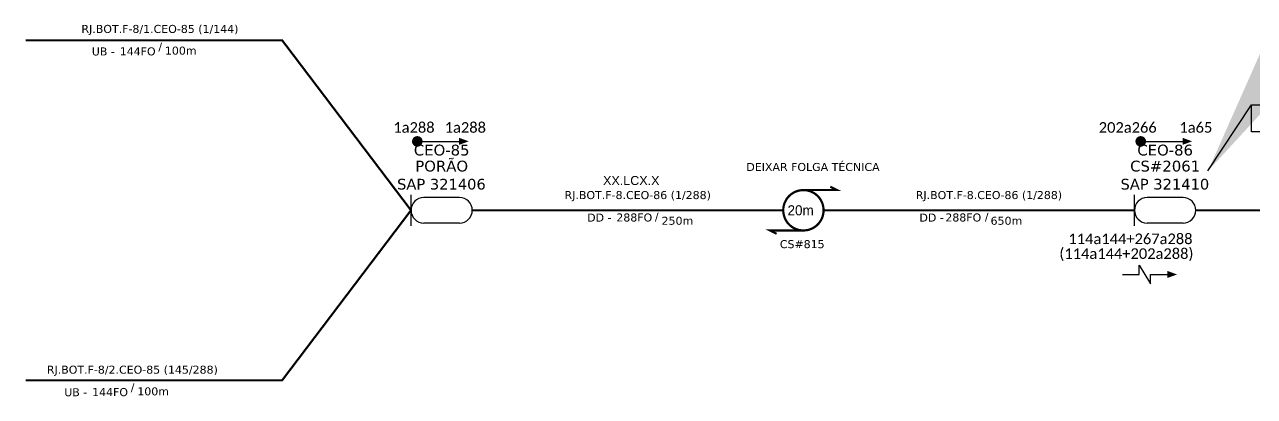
# Model space of a CAD drawing. Extents: x 56439 to 57440, y 58743 to 60492.
# Drawn here: x 56693.5 to 56923.9, y 59728.4 to 59798.1 of the extents above; entities that cross this region are included whole.
import ezdxf
from ezdxf.enums import TextEntityAlignment as Align

# ---------------------------------------------------------------- set-up
doc = ezdxf.new("R2010")
doc.units = 0
doc.linetypes.add('ARILSUPP', pattern=[2.98, 1.42, -0.71, 0.14, -0.71])
doc.layers.get('0').update_dxf_attribs({"linetype": 'CONTINUOUS'})
for name, color, linetype in [('10_4-POSTES', 1, 'CONTINUOUS'), ('20_4-CEOS', 1, 'CONTINUOUS'), ('20_5-CABO_AÉREO', 1, 'CONTINUOUS'), ('40_1-ETIQUETAS', 1, 'CONTINUOUS'), ('LABEL_CABOS', 7, 'CONTINUOUS'), ('LC', 7, 'CONTINUOUS'), ('SETA', 7, 'CONTINUOUS')]:
    doc.layers.add(name, color=color, linetype=linetype)
doc.styles.add('ARIAL', font='arial.ttf')
doc.styles.add('ROMANS', font='romans.shx')
doc.styles.add('SIREDIT', font='verdana.ttf')
doc.dimstyles.new('CL', dxfattribs={"dimtxt": 1, "dimasz": 2, "dimexe": 0.18, "dimexo": 0.0625, "dimgap": 0.09, "dimtad": 0, "dimdec": 0, "dimrnd": 1, "dimzin": 0, "dimtxsty": 'SIREDIT', "dimblk": 'NONE', "dimcen": 0, "dimse1": 1, "dimse2": 1, "dimsd1": 1, "dimsd2": 1, "dimclrt": 7, "dimazin": 3, "dimtfac": 1, "dimtdec": 0, "dimtofl": 0, "dimtmove": 0, "dimatfit": 3, "dimtolj": 1, "dimtzin": 0})

# ---------------------------------------------------------------- blocks, each defined once
blk = doc.blocks.new('ETIQUETA_RS5F')
at = {"layer": '40_1-ETIQUETAS', "color": 0, "style": 'SIREDIT'}
blk.add_text('/', height=1.5, dxfattribs=at).set_placement((1.58, -1.95), align=Align.RIGHT)
for tag, p in [('ETIQUETA_R_PRIMARIA', (1.21, 4.1)), ('ETIQUETA_R_SECUNDARIA', (1.21, 2.1)), ('F_ATIVAS/F_MORTAS', (1.14, -4.24))]:
    blk.add_attdef(tag, text='', height=1.5, dxfattribs=at).set_placement(p, align=Align.MIDDLE_CENTER)
for tag, p in [('TIPO_CABO', (-6.58, -2.12)), ('CAP_CABO', (0.4, -2.09))]:
    blk.add_attdef(tag, text='', height=1.5, dxfattribs=at).set_placement(p, align=Align.MIDDLE_RIGHT)
blk.add_attdef('METROS', text='', height=1.5, dxfattribs=at).set_placement((2.14, -1.95), align=Align.MIDDLE_LEFT)
for tag, p in [('FUSÃO_1', (0.85, -8.39)), ('FUSÃO_2', (0.85, -10.6)), ('FUSÃO_3', (0.85, -12.93)), ('FUSÃO_4', (0.85, -15.14)), ('FUSÃO_5', (0.85, -17.16))]:
    blk.add_attdef(tag, text='', height=1.5, dxfattribs=at).set_placement(p, align=Align.CENTER)
blk = doc.blocks.new('*U49')
at = {"color": 3}
blk.add_lwpolyline([(0.0000405, 0.0000662), (0.0001936, 0.0000662), (0.0001936, 0.000041), (0.0000405, 0.000041)], close=True, dxfattribs=at)
at = {"color": 3, "style": 'ARIAL'}
blk.add_attdef('SERVIÇO_EM_EMENDA_EXIST', text='', height=0.00000666, dxfattribs=at).set_placement((0.0001321, 0.0000506), align=Align.RIGHT)
blk.add_attdef('FID', (0.0001344, 0.0000506), '', height=0.00000666, dxfattribs=at)
at = {"layer": '10_4-POSTES', "style": 'ROMANS'}
for tag, p, flags in [('ID_ATIVIDADE', (-0.0000068, -0.0000086), 3), ('FATOR', (-0.0000019, -0.0000113), 1), ('QTDE', (-0.000006, -0.000014), 3)]:
    blk.add_attdef(tag, p, '', height=0.00000209, dxfattribs=dict(at, flags=flags))
at = {"color": 3}
blk.add_leader([(-0.0000002, 0.0000042), (0.0000405, 0.0000662)], dimstyle='CL', override={"dimgap": 0.09, "dimtad": 0}, dxfattribs=at)

msp = doc.modelspace()

# ---------------------------------------------------------------- linework, layer by layer
at = {"color": 0, "const_width": 0.99}
for points in [[(56766.58, 59776.19, 1), (56767.57, 59776.19, 1)], [(56902.15, 59776.19, 1), (56903.14, 59776.19, 1)]]:
    msp.add_lwpolyline(points, format="xyb", close=True, dxfattribs=at)
at = {"color": 5, "const_width": 0.42}
msp.add_lwpolyline([(56839.43, 59767.07, 1.000012), (56839.43, 59759.51, 0.999978)], format="xyb", close=True, dxfattribs=at)
at = {"color": 5, "const_width": 0.394}
for points in [[(56839.43, 59767.07), (56845.73, 59767.07), (56844.47, 59767.7)], [(56839.43, 59759.51), (56833.13, 59759.51), (56834.39, 59758.88)]]:
    msp.add_lwpolyline(points, dxfattribs=at)
at = {"color": 0}
msp.add_lwpolyline([(56902.38, 59751.27), (56902.38, 59753.02), (56904.48, 59749.52), (56904.48, 59751.27)], dxfattribs=at)
at = {"layer": '20_4-CEOS', "color": 5}
for p, q in [((56774.99, 59765.68), (56768.28, 59765.68)), ((56910.57, 59765.68), (56903.86, 59765.68)), ((56774.99, 59760.89), (56768.28, 59760.89)), ((56910.57, 59760.89), (56903.86, 59760.89))]:
    msp.add_line(p, q, dxfattribs=at)
for points in [[(56765.89, 59760.4), (56765.89, 59766.17)], [(56901.47, 59760.4), (56901.47, 59766.17)]]:
    msp.add_lwpolyline(points, dxfattribs=at)
for centre, start, end in [((56768.28, 59763.29), 90, 270), ((56774.99, 59763.29), 270, 90), ((56903.86, 59763.29), 90, 270), ((56910.57, 59763.29), 270, 90)]:
    msp.add_arc(centre, 2.39, start, end, dxfattribs=at)
at = {"layer": '20_5-CABO_AÉREO', "color": 7, "ltscale": 50, "const_width": 0.4}
for points in [[(56693.68, 59795.11), (56741.75, 59795.11), (56765.89, 59763.29)], [(56693.68, 59731.46), (56741.75, 59731.46), (56765.89, 59763.29)]]:
    msp.add_lwpolyline(points, dxfattribs=at)
at = {"layer": '20_5-CABO_AÉREO', "color": 5, "ltscale": 50, "const_width": 0.4}
msp.add_lwpolyline([(56777.39, 59763.29), (56835.65, 59763.29)], dxfattribs=at)
at = {"layer": '40_1-ETIQUETAS', "color": 5, "const_width": 0.4}
msp.add_lwpolyline([(56843.21, 59763.29), (56901.47, 59763.29)], dxfattribs=at)
at = {"layer": '40_1-ETIQUETAS', "const_width": 0.4}
msp.add_lwpolyline([(56912.97, 59763.29), (56971.2, 59763.29)], dxfattribs=at)
at = {"layer": 'SETA', "color": 0}
for points in [[(56767.07, 59776.19), (56775.58, 59776.19)], [(56902.65, 59776.19), (56911.16, 59776.19)], [(56899.22, 59751.27), (56902.38, 59751.27)], [(56904.48, 59751.27), (56907.64, 59751.27)]]:
    msp.add_lwpolyline(points, dxfattribs=at)
for points in [[(56774.9, 59776.86), (56776.71, 59776.2), (56774.9, 59775.54)], [(56910.48, 59776.86), (56912.29, 59776.2), (56910.48, 59775.54)], [(56907.64, 59751.93), (56909.45, 59751.27), (56907.64, 59750.61)]]:
    msp.add_solid(points, dxfattribs=at)

# ---------------------------------------------------------------- block references
at = {"layer": '40_1-ETIQUETAS', "color": 0}
ref = msp.add_blockref('ETIQUETA_RS5F', (56717.66, 59795.14), dxfattribs=at)
ref.add_attrib('ETIQUETA_R_SECUNDARIA', 'RJ.BOT.F-8/1.CEO-85 (1/144)', dxfattribs={"color": 0, "height": 1.5, "style": 'SIREDIT'}).set_placement((56718.84, 59797.25), align=Align.MIDDLE_CENTER)
ref.add_attrib('TIPO_CABO', 'UB - ', dxfattribs={"color": 0, "height": 1.5, "style": 'SIREDIT'}).set_placement((56711.04, 59793.03), align=Align.MIDDLE_RIGHT)
ref.add_attrib('CAP_CABO', '144FO', dxfattribs={"color": 0, "height": 1.5, "style": 'SIREDIT'}).set_placement((56718.03, 59793.05), align=Align.MIDDLE_RIGHT)
ref.add_attrib('METROS', '100m', dxfattribs={"color": 0, "height": 1.5, "style": 'SIREDIT'}).set_placement((56719.77, 59793.19), align=Align.MIDDLE_LEFT)
ref = msp.add_blockref('ETIQUETA_RS5F', (56712.48, 59731.33), dxfattribs=at)
ref.add_attrib('ETIQUETA_R_SECUNDARIA', 'RJ.BOT.F-8/2.CEO-85 (145/288)', dxfattribs={"color": 0, "height": 1.5, "style": 'SIREDIT'}).set_placement((56713.67, 59733.44), align=Align.MIDDLE_CENTER)
ref.add_attrib('TIPO_CABO', 'UB - ', dxfattribs={"color": 0, "height": 1.5, "style": 'SIREDIT'}).set_placement((56705.87, 59729.22), align=Align.MIDDLE_RIGHT)
ref.add_attrib('CAP_CABO', '144FO', dxfattribs={"color": 0, "height": 1.5, "style": 'SIREDIT'}).set_placement((56712.85, 59729.24), align=Align.MIDDLE_RIGHT)
ref.add_attrib('METROS', '100m', dxfattribs={"color": 0, "height": 1.5, "style": 'SIREDIT'}).set_placement((56714.6, 59729.38), align=Align.MIDDLE_LEFT)
at = {"layer": 'LABEL_CABOS', "color": 0, "xscale": 199999.9999999376, "yscale": 199999.9999999376, "zscale": 199999.9999999376}
msp.add_blockref('*U49', (56915.29, 59769.81), dxfattribs=at).add_auto_attribs({'SERVIÇO_EM_EMENDA_EXIST': 'INTERVENÇÃO NA', 'FID': 'CEO-86'})

# ---------------------------------------------------------------- texts
at = {"color": 5}
msp.add_text('20m', height=1.89, dxfattribs=at).set_placement((56836.45, 59762.34))
at = {"color": 5, "char_height": 1.98, "width": 25.1052, "attachment_point": 5}
for s, insert in [('{\\fCalibri|b0|i0|c0|p34;\\C7;1a288}', (56766.44, 59778.79)), ('{\\fCalibri|b0|i0|c0|p34;(114a144+202a288)}', (56899.96, 59754.96))]:
    msp.add_mtext(s, dxfattribs=dict(at, insert=insert))
at = {"color": 0, "char_height": 1.98, "width": 25.1052, "attachment_point": 5}
for s, insert in [('{\\fCalibri|b0|i0|c0|p34;\\C7;1a288}', (56776.07, 59778.79)), ('{\\fCalibri|b0|i0|c0|p34;\\C7;202a266}', (56900.21, 59778.79)), ('{\\fCalibri|b0|i0|c0|p34;\\C7;1a65}', (56912.97, 59778.79)), ('{\\fCalibri|b0|i0|c0|p34;\\C1;114a144+267a288}', (56900.72, 59757.93))]:
    msp.add_mtext(s, dxfattribs=dict(at, insert=insert))
at = {"layer": '20_4-CEOS', "color": 7, "style": 'SIREDIT'}
for s, height, p in [('CEO-85', 2.028, (56771.64, 59773.55)), ('CEO-86', 2.028, (56907.22, 59773.55)), ('PORÃO', 2.028, (56771.64, 59770.55)), ('CS#2061', 2.028, (56907.22, 59770.55)), ('SAP 321406', 2, (56771.59, 59767.18)), ('SAP 321410', 2, (56907.17, 59767.18))]:
    msp.add_text(s, height=height, dxfattribs=at).set_placement(p, align=Align.CENTER)
at = {"layer": '40_1-ETIQUETAS', "color": 0, "style": 'SIREDIT'}
for s, p in [('DEIXAR FOLGA TÉCNICA', (56841.22, 59770.65)), ('RJ.BOT.F-8.CEO-86 (1/288)', (56808.38, 59765.39)), ('RJ.BOT.F-8.CEO-86 (1/288)', (56874.2, 59765.39)), ('CS#815', (56839.21, 59756.2))]:
    msp.add_text(s, height=1.5, dxfattribs=at).set_placement(p, align=Align.CENTER)
for s, p in [('DD - ', (56804.12, 59761.17)), ('288FO', (56811.1, 59761.19)), ('/', (56812.28, 59761.33)), ('DD - ', (56866.39, 59761.17)), ('288FO', (56872.76, 59761.19)), ('/', (56874.12, 59761.33))]:
    msp.add_text(s, height=1.5, dxfattribs=at).set_placement(p, align=Align.RIGHT)
for s, p in [('250m', (56812.85, 59760.58)), ('650m', (56874.51, 59760.58))]:
    msp.add_text(s, height=1.5, dxfattribs=at).set_placement(p)
at = {"layer": 'LC', "color": 3, "linetype": 'ARILSUPP', "style": 'ARIAL'}
msp.add_text('XX.LCX.X', height=1.68, dxfattribs=at).set_placement((56807.17, 59768.02), align=Align.CENTER)

doc.saveas('drawing.dxf')
